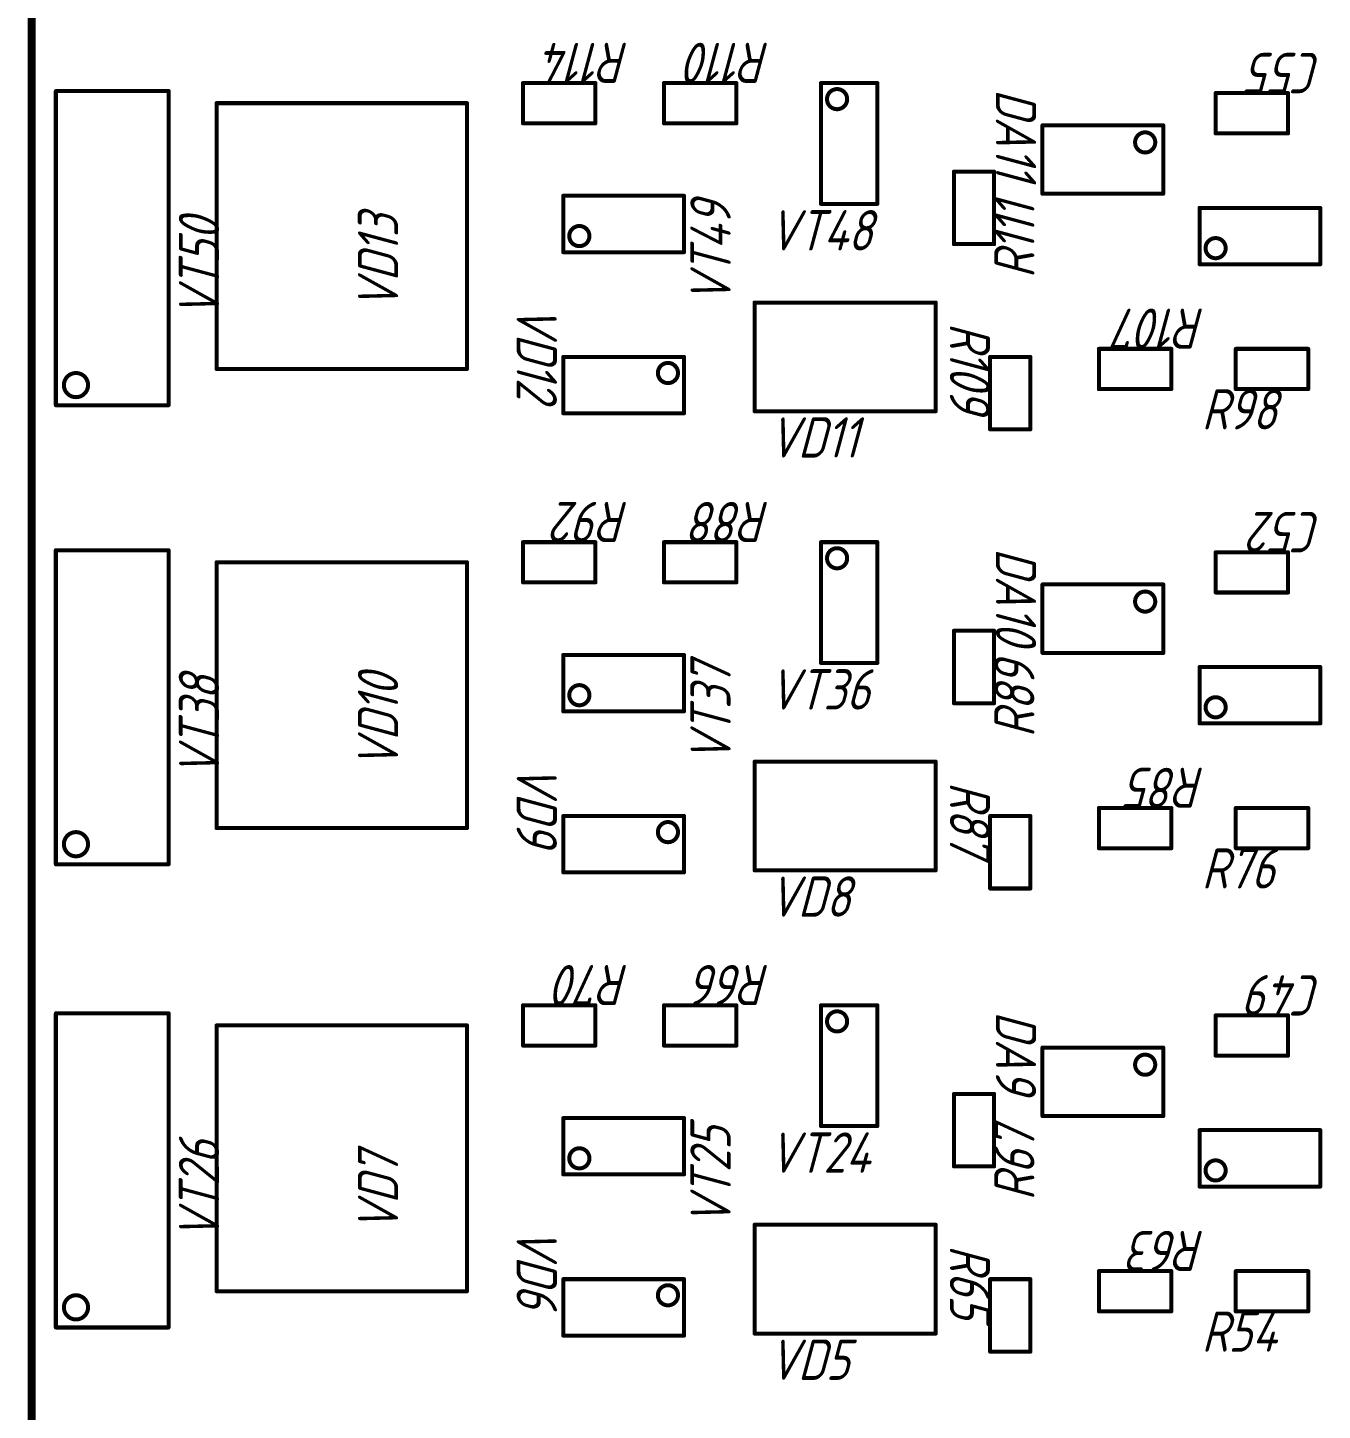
# Model space of a CAD drawing. Header units: millimetres. Extents: x 100 to 205, y 100 to 243.
# Drawn here: x 99.9 to 132.05, y 137.34 to 171.68 of the extents above; entities that cross this region are included whole.
import ezdxf

# ---------------------------------------------------------------- set-up
doc = ezdxf.new("R2010")
doc.units = ezdxf.units.MM
doc.layers.add('Mechanical1', color=6, linetype='Continuous')
doc.layers.add('Mechanical13', color=56, linetype='Continuous')
doc.styles.add('ГОСТ тип А', font='', dxfattribs={"height": 0.2})
doc.styles.get('ГОСТ тип А').set_extended_font_data('ГОСТ тип А', italic=True)

msp = doc.modelspace()

# ---------------------------------------------------------------- linework, layer by layer
at = {"layer": 'Mechanical1', "const_width": 0.2}
msp.add_lwpolyline([(100, 100), (100, 243)], dxfattribs=at)
at = {"layer": 'Mechanical13', "const_width": 0.1}
for points in [[(112.2, 170.3), (114, 170.3)], [(112.2, 169.3), (112.2, 170.3)], [(114, 169.3), (114, 170.3)], [(115.7, 169.3), (115.7, 170.3)], [(115.7, 170.3), (117.5, 170.3)], [(117.5, 169.3), (117.5, 170.3)], [(119.6, 170.3), (121, 170.3)], [(119.6, 167.3), (119.6, 170.3)], [(121, 167.3), (121, 170.3)], [(100.6, 170.1), (103.4, 170.1)], [(100.6, 162.3), (100.6, 170.1)], [(103.4, 162.3), (103.4, 170.1)], [(129.4, 169.05), (129.4, 170.05)], [(129.4, 170.05), (131.2, 170.05)], [(131.2, 169.05), (131.2, 170.05)], [(104.59, 169.8), (110.81, 169.8)], [(104.59, 163.2), (104.59, 169.8)], [(110.81, 163.2), (110.81, 169.8)], [(112.2, 169.3), (114, 169.3)], [(115.7, 169.3), (117.5, 169.3)], [(125.1, 167.55), (125.1, 169.25)], [(125.1, 169.25), (128.1, 169.25)], [(128.1, 167.55), (128.1, 169.25)], [(129.4, 169.05), (131.2, 169.05)], [(122.9, 168.1), (123.9, 168.1)], [(122.9, 166.3), (122.9, 168.1)], [(123.9, 166.3), (123.9, 168.1)], [(113.2, 166.1), (113.2, 167.5)], [(113.2, 167.5), (116.2, 167.5)], [(116.2, 166.1), (116.2, 167.5)], [(125.1, 167.55), (128.1, 167.55)], [(119.6, 167.3), (121, 167.3)], [(129, 167.2), (132, 167.2)], [(129, 165.8), (129, 167.2)], [(132, 165.8), (132, 167.2)], [(122.9, 166.3), (123.9, 166.3)], [(113.2, 166.1), (116.2, 166.1)], [(129, 165.8), (132, 165.8)], [(117.95, 164.85), (122.45, 164.85)], [(117.95, 162.15), (117.95, 164.85)], [(122.45, 162.15), (122.45, 164.85)], [(113.2, 162.1), (113.2, 163.5)], [(113.2, 163.5), (116.2, 163.5)], [(116.2, 162.1), (116.2, 163.5)], [(123.8, 163.5), (124.8, 163.5)], [(123.8, 161.7), (123.8, 163.5)], [(124.8, 161.7), (124.8, 163.5)], [(126.5, 163.7), (128.3, 163.7)], [(126.5, 162.7), (126.5, 163.7)], [(128.3, 162.7), (128.3, 163.7)], [(129.9, 162.7), (129.9, 163.7)], [(129.9, 163.7), (131.7, 163.7)], [(131.7, 162.7), (131.7, 163.7)], [(104.59, 163.2), (110.81, 163.2)], [(126.5, 162.7), (128.3, 162.7)], [(129.9, 162.7), (131.7, 162.7)], [(100.6, 162.3), (103.4, 162.3)], [(113.2, 162.1), (116.2, 162.1)], [(117.95, 162.15), (122.45, 162.15)], [(123.8, 161.7), (124.8, 161.7)], [(100.6, 158.7), (103.4, 158.7)], [(100.6, 150.9), (100.6, 158.7)], [(103.4, 150.9), (103.4, 158.7)], [(112.2, 158.9), (114, 158.9)], [(112.2, 157.9), (112.2, 158.9)], [(114, 157.9), (114, 158.9)], [(115.7, 157.9), (115.7, 158.9)], [(115.7, 158.9), (117.5, 158.9)], [(117.5, 157.9), (117.5, 158.9)], [(119.6, 158.9), (121, 158.9)], [(119.6, 155.9), (119.6, 158.9)], [(121, 155.9), (121, 158.9)], [(129.4, 158.65), (131.2, 158.65)], [(129.4, 157.65), (129.4, 158.65)], [(131.2, 157.65), (131.2, 158.65)], [(104.59, 158.4), (110.81, 158.4)], [(104.59, 151.8), (104.59, 158.4)], [(110.81, 151.8), (110.81, 158.4)], [(112.2, 157.9), (114, 157.9)], [(115.7, 157.9), (117.5, 157.9)], [(125.1, 156.15), (125.1, 157.85)], [(125.1, 157.85), (128.1, 157.85)], [(128.1, 156.15), (128.1, 157.85)], [(129.4, 157.65), (131.2, 157.65)], [(122.9, 156.7), (123.9, 156.7)], [(122.9, 154.9), (122.9, 156.7)], [(123.9, 154.9), (123.9, 156.7)], [(113.2, 156.1), (116.2, 156.1)], [(113.2, 154.7), (113.2, 156.1)], [(116.2, 154.7), (116.2, 156.1)], [(119.6, 155.9), (121, 155.9)], [(125.1, 156.15), (128.1, 156.15)], [(129, 155.8), (132, 155.8)], [(129, 154.4), (129, 155.8)], [(132, 154.4), (132, 155.8)], [(122.9, 154.9), (123.9, 154.9)], [(113.2, 154.7), (116.2, 154.7)], [(129, 154.4), (132, 154.4)], [(117.95, 150.75), (117.95, 153.45)], [(117.95, 153.45), (122.45, 153.45)], [(122.45, 150.75), (122.45, 153.45)], [(113.2, 150.7), (113.2, 152.1)], [(113.2, 152.1), (116.2, 152.1)], [(116.2, 150.7), (116.2, 152.1)], [(123.8, 152.1), (124.8, 152.1)], [(123.8, 150.3), (123.8, 152.1)], [(124.8, 150.3), (124.8, 152.1)], [(126.5, 151.3), (126.5, 152.3)], [(126.5, 152.3), (128.3, 152.3)], [(128.3, 151.3), (128.3, 152.3)], [(129.9, 151.3), (129.9, 152.3)], [(129.9, 152.3), (131.7, 152.3)], [(131.7, 151.3), (131.7, 152.3)], [(104.59, 151.8), (110.81, 151.8)], [(126.5, 151.3), (128.3, 151.3)], [(129.9, 151.3), (131.7, 151.3)], [(100.6, 150.9), (103.4, 150.9)], [(113.2, 150.7), (116.2, 150.7)], [(117.95, 150.75), (122.45, 150.75)], [(123.8, 150.3), (124.8, 150.3)], [(112.2, 147.4), (114, 147.4)], [(112.2, 146.4), (112.2, 147.4)], [(114, 146.4), (114, 147.4)], [(115.7, 146.4), (115.7, 147.4)], [(115.7, 147.4), (117.5, 147.4)], [(117.5, 146.4), (117.5, 147.4)], [(119.6, 147.4), (121, 147.4)], [(119.6, 144.4), (119.6, 147.4)], [(121, 144.4), (121, 147.4)], [(100.6, 147.2), (103.4, 147.2)], [(100.6, 139.4), (100.6, 147.2)], [(103.4, 139.4), (103.4, 147.2)], [(104.59, 146.9), (110.81, 146.9)], [(104.59, 140.3), (104.59, 146.9)], [(110.81, 140.3), (110.81, 146.9)], [(129.4, 146.15), (129.4, 147.15)], [(129.4, 147.15), (131.2, 147.15)], [(131.2, 146.15), (131.2, 147.15)], [(112.2, 146.4), (114, 146.4)], [(115.7, 146.4), (117.5, 146.4)], [(125.1, 144.65), (125.1, 146.35)], [(125.1, 146.35), (128.1, 146.35)], [(128.1, 144.65), (128.1, 146.35)], [(129.4, 146.15), (131.2, 146.15)], [(122.9, 145.2), (123.9, 145.2)], [(122.9, 143.4), (122.9, 145.2)], [(123.9, 143.4), (123.9, 145.2)], [(113.2, 143.2), (113.2, 144.6)], [(113.2, 144.6), (116.2, 144.6)], [(116.2, 143.2), (116.2, 144.6)], [(125.1, 144.65), (128.1, 144.65)], [(119.6, 144.4), (121, 144.4)], [(129, 144.3), (132, 144.3)], [(129, 142.9), (129, 144.3)], [(132, 142.9), (132, 144.3)], [(113.2, 143.2), (116.2, 143.2)], [(122.9, 143.4), (123.9, 143.4)], [(129, 142.9), (132, 142.9)], [(117.95, 141.95), (122.45, 141.95)], [(117.95, 139.25), (117.95, 141.95)], [(122.45, 139.25), (122.45, 141.95)], [(126.5, 139.8), (126.5, 140.8)], [(126.5, 140.8), (128.3, 140.8)], [(128.3, 139.8), (128.3, 140.8)], [(129.9, 139.8), (129.9, 140.8)], [(129.9, 140.8), (131.7, 140.8)], [(131.7, 139.8), (131.7, 140.8)], [(113.2, 139.2), (113.2, 140.6)], [(113.2, 140.6), (116.2, 140.6)], [(116.2, 139.2), (116.2, 140.6)], [(123.8, 138.8), (123.8, 140.6)], [(123.8, 140.6), (124.8, 140.6)], [(124.8, 138.8), (124.8, 140.6)], [(104.59, 140.3), (110.81, 140.3)], [(126.5, 139.8), (128.3, 139.8)], [(129.9, 139.8), (131.7, 139.8)], [(100.6, 139.4), (103.4, 139.4)], [(113.2, 139.2), (116.2, 139.2)], [(117.95, 139.25), (122.45, 139.25)], [(123.8, 138.8), (124.8, 138.8)]]:
    msp.add_lwpolyline(points, dxfattribs=at)
at = {"layer": 'Mechanical13'}
for points, const_width in [([(112.175, 170.3, 1), (112.225, 170.3, 1)], 0.05), ([(112.175, 170.3, 1), (112.225, 170.3, 1)], 0.05), ([(113.975, 170.3, 1), (114.025, 170.3, 1)], 0.05), ([(113.975, 170.3, 1), (114.025, 170.3, 1)], 0.05), ([(115.675, 170.3, 1), (115.725, 170.3, 1)], 0.05), ([(115.675, 170.3, 1), (115.725, 170.3, 1)], 0.05), ([(117.475, 170.3, 1), (117.525, 170.3, 1)], 0.05), ([(117.475, 170.3, 1), (117.525, 170.3, 1)], 0.05), ([(119.575, 170.3, 1), (119.625, 170.3, 1)], 0.05), ([(119.575, 170.3, 1), (119.625, 170.3, 1)], 0.05), ([(120.975, 170.3, 1), (121.025, 170.3, 1)], 0.05), ([(120.975, 170.3, 1), (121.025, 170.3, 1)], 0.05), ([(100.575, 170.1, 1), (100.625, 170.1, 1)], 0.05), ([(100.575, 170.1, 1), (100.625, 170.1, 1)], 0.05), ([(103.375, 170.1, 1), (103.425, 170.1, 1)], 0.05), ([(103.375, 170.1, 1), (103.425, 170.1, 1)], 0.05), ([(120.25, 169.9, 1), (119.75, 169.9, 1)], 0.1), ([(119.725, 169.9, 1), (119.775, 169.9, 1)], 0.05), ([(120.225, 169.9, 1), (120.275, 169.9, 1)], 0.05), ([(129.375, 170.05, 1), (129.425, 170.05, 1)], 0.05), ([(129.375, 170.05, 1), (129.425, 170.05, 1)], 0.05), ([(131.175, 170.05, 1), (131.225, 170.05, 1)], 0.05), ([(131.175, 170.05, 1), (131.225, 170.05, 1)], 0.05), ([(104.565, 169.8, 1), (104.615, 169.8, 1)], 0.05), ([(104.565, 169.8, 1), (104.615, 169.8, 1)], 0.05), ([(110.785, 169.8, 1), (110.835, 169.8, 1)], 0.05), ([(110.785, 169.8, 1), (110.835, 169.8, 1)], 0.05), ([(112.175, 169.3, 1), (112.225, 169.3, 1)], 0.05), ([(112.175, 169.3, 1), (112.225, 169.3, 1)], 0.05), ([(113.975, 169.3, 1), (114.025, 169.3, 1)], 0.05), ([(113.975, 169.3, 1), (114.025, 169.3, 1)], 0.05), ([(115.675, 169.3, 1), (115.725, 169.3, 1)], 0.05), ([(115.675, 169.3, 1), (115.725, 169.3, 1)], 0.05), ([(117.475, 169.3, 1), (117.525, 169.3, 1)], 0.05), ([(117.475, 169.3, 1), (117.525, 169.3, 1)], 0.05), ([(125.075, 169.25, 1), (125.125, 169.25, 1)], 0.05), ([(125.075, 169.25, 1), (125.125, 169.25, 1)], 0.05), ([(128.075, 169.25, 1), (128.125, 169.25, 1)], 0.05), ([(128.075, 169.25, 1), (128.125, 169.25, 1)], 0.05), ([(127.9, 168.825, 1), (127.4, 168.825, 1)], 0.1), ([(129.375, 169.05, 1), (129.425, 169.05, 1)], 0.05), ([(129.375, 169.05, 1), (129.425, 169.05, 1)], 0.05), ([(131.175, 169.05, 1), (131.225, 169.05, 1)], 0.05), ([(131.175, 169.05, 1), (131.225, 169.05, 1)], 0.05), ([(127.375, 168.825, 1), (127.425, 168.825, 1)], 0.05), ([(127.875, 168.825, 1), (127.925, 168.825, 1)], 0.05), ([(122.875, 168.1, 1), (122.925, 168.1, 1)], 0.05), ([(122.875, 168.1, 1), (122.925, 168.1, 1)], 0.05), ([(123.875, 168.1, 1), (123.925, 168.1, 1)], 0.05), ([(123.875, 168.1, 1), (123.925, 168.1, 1)], 0.05), ([(113.175, 167.5, 1), (113.225, 167.5, 1)], 0.05), ([(113.175, 167.5, 1), (113.225, 167.5, 1)], 0.05), ([(116.175, 167.5, 1), (116.225, 167.5, 1)], 0.05), ([(116.175, 167.5, 1), (116.225, 167.5, 1)], 0.05), ([(125.075, 167.55, 1), (125.125, 167.55, 1)], 0.05), ([(125.075, 167.55, 1), (125.125, 167.55, 1)], 0.05), ([(128.075, 167.55, 1), (128.125, 167.55, 1)], 0.05), ([(128.075, 167.55, 1), (128.125, 167.55, 1)], 0.05), ([(119.575, 167.3, 1), (119.625, 167.3, 1)], 0.05), ([(119.575, 167.3, 1), (119.625, 167.3, 1)], 0.05), ([(120.975, 167.3, 1), (121.025, 167.3, 1)], 0.05), ([(120.975, 167.3, 1), (121.025, 167.3, 1)], 0.05), ([(128.975, 167.2, 1), (129.025, 167.2, 1)], 0.05), ([(128.975, 167.2, 1), (129.025, 167.2, 1)], 0.05), ([(131.975, 167.2, 1), (132.025, 167.2, 1)], 0.05), ([(131.975, 167.2, 1), (132.025, 167.2, 1)], 0.05), ([(113.85, 166.5, 1), (113.35, 166.5, 1)], 0.1), ([(113.325, 166.5, 1), (113.375, 166.5, 1)], 0.05), ([(113.825, 166.5, 1), (113.875, 166.5, 1)], 0.05), ([(122.875, 166.3, 1), (122.925, 166.3, 1)], 0.05), ([(122.875, 166.3, 1), (122.925, 166.3, 1)], 0.05), ([(123.875, 166.3, 1), (123.925, 166.3, 1)], 0.05), ([(123.875, 166.3, 1), (123.925, 166.3, 1)], 0.05), ([(129.65, 166.2, 1), (129.15, 166.2, 1)], 0.1), ([(129.125, 166.2, 1), (129.175, 166.2, 1)], 0.05), ([(129.625, 166.2, 1), (129.675, 166.2, 1)], 0.05), ([(113.175, 166.1, 1), (113.225, 166.1, 1)], 0.05), ([(113.175, 166.1, 1), (113.225, 166.1, 1)], 0.05), ([(116.175, 166.1, 1), (116.225, 166.1, 1)], 0.05), ([(116.175, 166.1, 1), (116.225, 166.1, 1)], 0.05), ([(128.975, 165.8, 1), (129.025, 165.8, 1)], 0.05), ([(128.975, 165.8, 1), (129.025, 165.8, 1)], 0.05), ([(131.975, 165.8, 1), (132.025, 165.8, 1)], 0.05), ([(131.975, 165.8, 1), (132.025, 165.8, 1)], 0.05), ([(117.925, 164.85, 1), (117.975, 164.85, 1)], 0.05), ([(117.925, 164.85, 1), (117.975, 164.85, 1)], 0.05), ([(122.425, 164.85, 1), (122.475, 164.85, 1)], 0.05), ([(122.425, 164.85, 1), (122.475, 164.85, 1)], 0.05), ([(113.175, 163.5, 1), (113.225, 163.5, 1)], 0.05), ([(113.175, 163.5, 1), (113.225, 163.5, 1)], 0.05), ([(116.175, 163.5, 1), (116.225, 163.5, 1)], 0.05), ([(116.175, 163.5, 1), (116.225, 163.5, 1)], 0.05), ([(123.775, 163.5, 1), (123.825, 163.5, 1)], 0.05), ([(123.775, 163.5, 1), (123.825, 163.5, 1)], 0.05), ([(124.775, 163.5, 1), (124.825, 163.5, 1)], 0.05), ([(124.775, 163.5, 1), (124.825, 163.5, 1)], 0.05), ([(126.475, 163.7, 1), (126.525, 163.7, 1)], 0.05), ([(126.475, 163.7, 1), (126.525, 163.7, 1)], 0.05), ([(128.275, 163.7, 1), (128.325, 163.7, 1)], 0.05), ([(128.275, 163.7, 1), (128.325, 163.7, 1)], 0.05), ([(129.875, 163.7, 1), (129.925, 163.7, 1)], 0.05), ([(129.875, 163.7, 1), (129.925, 163.7, 1)], 0.05), ([(131.675, 163.7, 1), (131.725, 163.7, 1)], 0.05), ([(131.675, 163.7, 1), (131.725, 163.7, 1)], 0.05), ([(101.4, 162.8, 1), (100.8, 162.8, 1)], 0.1), ([(104.565, 163.2, 1), (104.615, 163.2, 1)], 0.05), ([(104.565, 163.2, 1), (104.615, 163.2, 1)], 0.05), ([(110.785, 163.2, 1), (110.835, 163.2, 1)], 0.05), ([(110.785, 163.2, 1), (110.835, 163.2, 1)], 0.05), ([(116.05, 163.1, 1), (115.55, 163.1, 1)], 0.1), ([(115.525, 163.1, 1), (115.575, 163.1, 1)], 0.05), ([(116.025, 163.1, 1), (116.075, 163.1, 1)], 0.05), ([(100.775, 162.8, 1), (100.825, 162.8, 1)], 0.05), ([(101.375, 162.8, 1), (101.425, 162.8, 1)], 0.05), ([(126.475, 162.7, 1), (126.525, 162.7, 1)], 0.05), ([(126.475, 162.7, 1), (126.525, 162.7, 1)], 0.05), ([(128.275, 162.7, 1), (128.325, 162.7, 1)], 0.05), ([(128.275, 162.7, 1), (128.325, 162.7, 1)], 0.05), ([(129.875, 162.7, 1), (129.925, 162.7, 1)], 0.05), ([(129.875, 162.7, 1), (129.925, 162.7, 1)], 0.05), ([(131.675, 162.7, 1), (131.725, 162.7, 1)], 0.05), ([(131.675, 162.7, 1), (131.725, 162.7, 1)], 0.05), ([(100.575, 162.3, 1), (100.625, 162.3, 1)], 0.05), ([(100.575, 162.3, 1), (100.625, 162.3, 1)], 0.05), ([(103.375, 162.3, 1), (103.425, 162.3, 1)], 0.05), ([(103.375, 162.3, 1), (103.425, 162.3, 1)], 0.05), ([(113.175, 162.1, 1), (113.225, 162.1, 1)], 0.05), ([(113.175, 162.1, 1), (113.225, 162.1, 1)], 0.05), ([(116.175, 162.1, 1), (116.225, 162.1, 1)], 0.05), ([(116.175, 162.1, 1), (116.225, 162.1, 1)], 0.05), ([(117.925, 162.15, 1), (117.975, 162.15, 1)], 0.05), ([(117.925, 162.15, 1), (117.975, 162.15, 1)], 0.05), ([(122.425, 162.15, 1), (122.475, 162.15, 1)], 0.05), ([(122.425, 162.15, 1), (122.475, 162.15, 1)], 0.05), ([(123.775, 161.7, 1), (123.825, 161.7, 1)], 0.05), ([(123.775, 161.7, 1), (123.825, 161.7, 1)], 0.05), ([(124.775, 161.7, 1), (124.825, 161.7, 1)], 0.05), ([(124.775, 161.7, 1), (124.825, 161.7, 1)], 0.05), ([(100.575, 158.7, 1), (100.625, 158.7, 1)], 0.05), ([(100.575, 158.7, 1), (100.625, 158.7, 1)], 0.05), ([(103.375, 158.7, 1), (103.425, 158.7, 1)], 0.05), ([(103.375, 158.7, 1), (103.425, 158.7, 1)], 0.05), ([(112.175, 158.9, 1), (112.225, 158.9, 1)], 0.05), ([(112.175, 158.9, 1), (112.225, 158.9, 1)], 0.05), ([(113.975, 158.9, 1), (114.025, 158.9, 1)], 0.05), ([(113.975, 158.9, 1), (114.025, 158.9, 1)], 0.05), ([(115.675, 158.9, 1), (115.725, 158.9, 1)], 0.05), ([(115.675, 158.9, 1), (115.725, 158.9, 1)], 0.05), ([(117.475, 158.9, 1), (117.525, 158.9, 1)], 0.05), ([(117.475, 158.9, 1), (117.525, 158.9, 1)], 0.05), ([(119.575, 158.9, 1), (119.625, 158.9, 1)], 0.05), ([(119.575, 158.9, 1), (119.625, 158.9, 1)], 0.05), ([(120.25, 158.5, 1), (119.75, 158.5, 1)], 0.1), ([(120.975, 158.9, 1), (121.025, 158.9, 1)], 0.05), ([(120.975, 158.9, 1), (121.025, 158.9, 1)], 0.05), ([(129.375, 158.65, 1), (129.425, 158.65, 1)], 0.05), ([(129.375, 158.65, 1), (129.425, 158.65, 1)], 0.05), ([(131.175, 158.65, 1), (131.225, 158.65, 1)], 0.05), ([(131.175, 158.65, 1), (131.225, 158.65, 1)], 0.05), ([(104.565, 158.4, 1), (104.615, 158.4, 1)], 0.05), ([(104.565, 158.4, 1), (104.615, 158.4, 1)], 0.05), ([(110.785, 158.4, 1), (110.835, 158.4, 1)], 0.05), ([(110.785, 158.4, 1), (110.835, 158.4, 1)], 0.05), ([(119.725, 158.5, 1), (119.775, 158.5, 1)], 0.05), ([(120.225, 158.5, 1), (120.275, 158.5, 1)], 0.05), ([(112.175, 157.9, 1), (112.225, 157.9, 1)], 0.05), ([(112.175, 157.9, 1), (112.225, 157.9, 1)], 0.05), ([(113.975, 157.9, 1), (114.025, 157.9, 1)], 0.05), ([(113.975, 157.9, 1), (114.025, 157.9, 1)], 0.05), ([(115.675, 157.9, 1), (115.725, 157.9, 1)], 0.05), ([(115.675, 157.9, 1), (115.725, 157.9, 1)], 0.05), ([(117.475, 157.9, 1), (117.525, 157.9, 1)], 0.05), ([(117.475, 157.9, 1), (117.525, 157.9, 1)], 0.05), ([(125.075, 157.85, 1), (125.125, 157.85, 1)], 0.05), ([(125.075, 157.85, 1), (125.125, 157.85, 1)], 0.05), ([(127.9, 157.425, 1), (127.4, 157.425, 1)], 0.1), ([(128.075, 157.85, 1), (128.125, 157.85, 1)], 0.05), ([(128.075, 157.85, 1), (128.125, 157.85, 1)], 0.05), ([(129.375, 157.65, 1), (129.425, 157.65, 1)], 0.05), ([(129.375, 157.65, 1), (129.425, 157.65, 1)], 0.05), ([(131.175, 157.65, 1), (131.225, 157.65, 1)], 0.05), ([(131.175, 157.65, 1), (131.225, 157.65, 1)], 0.05), ([(127.375, 157.425, 1), (127.425, 157.425, 1)], 0.05), ([(127.875, 157.425, 1), (127.925, 157.425, 1)], 0.05), ([(122.875, 156.7, 1), (122.925, 156.7, 1)], 0.05), ([(122.875, 156.7, 1), (122.925, 156.7, 1)], 0.05), ([(123.875, 156.7, 1), (123.925, 156.7, 1)], 0.05), ([(123.875, 156.7, 1), (123.925, 156.7, 1)], 0.05), ([(113.175, 156.1, 1), (113.225, 156.1, 1)], 0.05), ([(113.175, 156.1, 1), (113.225, 156.1, 1)], 0.05), ([(116.175, 156.1, 1), (116.225, 156.1, 1)], 0.05), ([(116.175, 156.1, 1), (116.225, 156.1, 1)], 0.05), ([(119.575, 155.9, 1), (119.625, 155.9, 1)], 0.05), ([(119.575, 155.9, 1), (119.625, 155.9, 1)], 0.05), ([(120.975, 155.9, 1), (121.025, 155.9, 1)], 0.05), ([(120.975, 155.9, 1), (121.025, 155.9, 1)], 0.05), ([(125.075, 156.15, 1), (125.125, 156.15, 1)], 0.05), ([(125.075, 156.15, 1), (125.125, 156.15, 1)], 0.05), ([(128.075, 156.15, 1), (128.125, 156.15, 1)], 0.05), ([(128.075, 156.15, 1), (128.125, 156.15, 1)], 0.05), ([(128.975, 155.8, 1), (129.025, 155.8, 1)], 0.05), ([(128.975, 155.8, 1), (129.025, 155.8, 1)], 0.05), ([(131.975, 155.8, 1), (132.025, 155.8, 1)], 0.05), ([(131.975, 155.8, 1), (132.025, 155.8, 1)], 0.05), ([(113.85, 155.1, 1), (113.35, 155.1, 1)], 0.1), ([(113.325, 155.1, 1), (113.375, 155.1, 1)], 0.05), ([(113.825, 155.1, 1), (113.875, 155.1, 1)], 0.05), ([(122.875, 154.9, 1), (122.925, 154.9, 1)], 0.05), ([(122.875, 154.9, 1), (122.925, 154.9, 1)], 0.05), ([(123.875, 154.9, 1), (123.925, 154.9, 1)], 0.05), ([(123.875, 154.9, 1), (123.925, 154.9, 1)], 0.05), ([(129.65, 154.8, 1), (129.15, 154.8, 1)], 0.1), ([(129.125, 154.8, 1), (129.175, 154.8, 1)], 0.05), ([(129.625, 154.8, 1), (129.675, 154.8, 1)], 0.05), ([(113.175, 154.7, 1), (113.225, 154.7, 1)], 0.05), ([(113.175, 154.7, 1), (113.225, 154.7, 1)], 0.05), ([(116.175, 154.7, 1), (116.225, 154.7, 1)], 0.05), ([(116.175, 154.7, 1), (116.225, 154.7, 1)], 0.05), ([(128.975, 154.4, 1), (129.025, 154.4, 1)], 0.05), ([(128.975, 154.4, 1), (129.025, 154.4, 1)], 0.05), ([(131.975, 154.4, 1), (132.025, 154.4, 1)], 0.05), ([(131.975, 154.4, 1), (132.025, 154.4, 1)], 0.05), ([(117.925, 153.45, 1), (117.975, 153.45, 1)], 0.05), ([(117.925, 153.45, 1), (117.975, 153.45, 1)], 0.05), ([(122.425, 153.45, 1), (122.475, 153.45, 1)], 0.05), ([(122.425, 153.45, 1), (122.475, 153.45, 1)], 0.05), ([(113.175, 152.1, 1), (113.225, 152.1, 1)], 0.05), ([(113.175, 152.1, 1), (113.225, 152.1, 1)], 0.05), ([(116.175, 152.1, 1), (116.225, 152.1, 1)], 0.05), ([(116.175, 152.1, 1), (116.225, 152.1, 1)], 0.05), ([(123.775, 152.1, 1), (123.825, 152.1, 1)], 0.05), ([(123.775, 152.1, 1), (123.825, 152.1, 1)], 0.05), ([(124.775, 152.1, 1), (124.825, 152.1, 1)], 0.05), ([(124.775, 152.1, 1), (124.825, 152.1, 1)], 0.05), ([(126.475, 152.3, 1), (126.525, 152.3, 1)], 0.05), ([(126.475, 152.3, 1), (126.525, 152.3, 1)], 0.05), ([(128.275, 152.3, 1), (128.325, 152.3, 1)], 0.05), ([(128.275, 152.3, 1), (128.325, 152.3, 1)], 0.05), ([(129.875, 152.3, 1), (129.925, 152.3, 1)], 0.05), ([(129.875, 152.3, 1), (129.925, 152.3, 1)], 0.05), ([(131.675, 152.3, 1), (131.725, 152.3, 1)], 0.05), ([(131.675, 152.3, 1), (131.725, 152.3, 1)], 0.05), ([(101.4, 151.4, 1), (100.8, 151.4, 1)], 0.1), ([(104.565, 151.8, 1), (104.615, 151.8, 1)], 0.05), ([(104.565, 151.8, 1), (104.615, 151.8, 1)], 0.05), ([(110.785, 151.8, 1), (110.835, 151.8, 1)], 0.05), ([(110.785, 151.8, 1), (110.835, 151.8, 1)], 0.05), ([(116.05, 151.7, 1), (115.55, 151.7, 1)], 0.1), ([(115.525, 151.7, 1), (115.575, 151.7, 1)], 0.05), ([(116.025, 151.7, 1), (116.075, 151.7, 1)], 0.05), ([(100.775, 151.4, 1), (100.825, 151.4, 1)], 0.05), ([(101.375, 151.4, 1), (101.425, 151.4, 1)], 0.05), ([(126.475, 151.3, 1), (126.525, 151.3, 1)], 0.05), ([(126.475, 151.3, 1), (126.525, 151.3, 1)], 0.05), ([(128.275, 151.3, 1), (128.325, 151.3, 1)], 0.05), ([(128.275, 151.3, 1), (128.325, 151.3, 1)], 0.05), ([(129.875, 151.3, 1), (129.925, 151.3, 1)], 0.05), ([(129.875, 151.3, 1), (129.925, 151.3, 1)], 0.05), ([(131.675, 151.3, 1), (131.725, 151.3, 1)], 0.05), ([(131.675, 151.3, 1), (131.725, 151.3, 1)], 0.05), ([(100.575, 150.9, 1), (100.625, 150.9, 1)], 0.05), ([(100.575, 150.9, 1), (100.625, 150.9, 1)], 0.05), ([(103.375, 150.9, 1), (103.425, 150.9, 1)], 0.05), ([(103.375, 150.9, 1), (103.425, 150.9, 1)], 0.05), ([(113.175, 150.7, 1), (113.225, 150.7, 1)], 0.05), ([(113.175, 150.7, 1), (113.225, 150.7, 1)], 0.05), ([(116.175, 150.7, 1), (116.225, 150.7, 1)], 0.05), ([(116.175, 150.7, 1), (116.225, 150.7, 1)], 0.05), ([(117.925, 150.75, 1), (117.975, 150.75, 1)], 0.05), ([(117.925, 150.75, 1), (117.975, 150.75, 1)], 0.05), ([(122.425, 150.75, 1), (122.475, 150.75, 1)], 0.05), ([(122.425, 150.75, 1), (122.475, 150.75, 1)], 0.05), ([(123.775, 150.3, 1), (123.825, 150.3, 1)], 0.05), ([(123.775, 150.3, 1), (123.825, 150.3, 1)], 0.05), ([(124.775, 150.3, 1), (124.825, 150.3, 1)], 0.05), ([(124.775, 150.3, 1), (124.825, 150.3, 1)], 0.05), ([(112.175, 147.4, 1), (112.225, 147.4, 1)], 0.05), ([(112.175, 147.4, 1), (112.225, 147.4, 1)], 0.05), ([(113.975, 147.4, 1), (114.025, 147.4, 1)], 0.05), ([(113.975, 147.4, 1), (114.025, 147.4, 1)], 0.05), ([(115.675, 147.4, 1), (115.725, 147.4, 1)], 0.05), ([(115.675, 147.4, 1), (115.725, 147.4, 1)], 0.05), ([(117.475, 147.4, 1), (117.525, 147.4, 1)], 0.05), ([(117.475, 147.4, 1), (117.525, 147.4, 1)], 0.05), ([(119.575, 147.4, 1), (119.625, 147.4, 1)], 0.05), ([(119.575, 147.4, 1), (119.625, 147.4, 1)], 0.05), ([(120.25, 147, 1), (119.75, 147, 1)], 0.1), ([(120.975, 147.4, 1), (121.025, 147.4, 1)], 0.05), ([(120.975, 147.4, 1), (121.025, 147.4, 1)], 0.05), ([(100.575, 147.2, 1), (100.625, 147.2, 1)], 0.05), ([(100.575, 147.2, 1), (100.625, 147.2, 1)], 0.05), ([(103.375, 147.2, 1), (103.425, 147.2, 1)], 0.05), ([(103.375, 147.2, 1), (103.425, 147.2, 1)], 0.05), ([(104.565, 146.9, 1), (104.615, 146.9, 1)], 0.05), ([(104.565, 146.9, 1), (104.615, 146.9, 1)], 0.05), ([(110.785, 146.9, 1), (110.835, 146.9, 1)], 0.05), ([(110.785, 146.9, 1), (110.835, 146.9, 1)], 0.05), ([(119.725, 147, 1), (119.775, 147, 1)], 0.05), ([(120.225, 147, 1), (120.275, 147, 1)], 0.05), ([(129.375, 147.15, 1), (129.425, 147.15, 1)], 0.05), ([(129.375, 147.15, 1), (129.425, 147.15, 1)], 0.05), ([(131.175, 147.15, 1), (131.225, 147.15, 1)], 0.05), ([(131.175, 147.15, 1), (131.225, 147.15, 1)], 0.05), ([(112.175, 146.4, 1), (112.225, 146.4, 1)], 0.05), ([(112.175, 146.4, 1), (112.225, 146.4, 1)], 0.05), ([(113.975, 146.4, 1), (114.025, 146.4, 1)], 0.05), ([(113.975, 146.4, 1), (114.025, 146.4, 1)], 0.05), ([(115.675, 146.4, 1), (115.725, 146.4, 1)], 0.05), ([(115.675, 146.4, 1), (115.725, 146.4, 1)], 0.05), ([(117.475, 146.4, 1), (117.525, 146.4, 1)], 0.05), ([(117.475, 146.4, 1), (117.525, 146.4, 1)], 0.05), ([(125.075, 146.35, 1), (125.125, 146.35, 1)], 0.05), ([(125.075, 146.35, 1), (125.125, 146.35, 1)], 0.05), ([(128.075, 146.35, 1), (128.125, 146.35, 1)], 0.05), ([(128.075, 146.35, 1), (128.125, 146.35, 1)], 0.05), ([(127.9, 145.925, 1), (127.4, 145.925, 1)], 0.1), ([(127.375, 145.925, 1), (127.425, 145.925, 1)], 0.05), ([(127.875, 145.925, 1), (127.925, 145.925, 1)], 0.05), ([(129.375, 146.15, 1), (129.425, 146.15, 1)], 0.05), ([(129.375, 146.15, 1), (129.425, 146.15, 1)], 0.05), ([(131.175, 146.15, 1), (131.225, 146.15, 1)], 0.05), ([(131.175, 146.15, 1), (131.225, 146.15, 1)], 0.05), ([(122.875, 145.2, 1), (122.925, 145.2, 1)], 0.05), ([(122.875, 145.2, 1), (122.925, 145.2, 1)], 0.05), ([(123.875, 145.2, 1), (123.925, 145.2, 1)], 0.05), ([(123.875, 145.2, 1), (123.925, 145.2, 1)], 0.05), ([(113.175, 144.6, 1), (113.225, 144.6, 1)], 0.05), ([(113.175, 144.6, 1), (113.225, 144.6, 1)], 0.05), ([(116.175, 144.6, 1), (116.225, 144.6, 1)], 0.05), ([(116.175, 144.6, 1), (116.225, 144.6, 1)], 0.05), ([(125.075, 144.65, 1), (125.125, 144.65, 1)], 0.05), ([(125.075, 144.65, 1), (125.125, 144.65, 1)], 0.05), ([(128.075, 144.65, 1), (128.125, 144.65, 1)], 0.05), ([(128.075, 144.65, 1), (128.125, 144.65, 1)], 0.05), ([(119.575, 144.4, 1), (119.625, 144.4, 1)], 0.05), ([(119.575, 144.4, 1), (119.625, 144.4, 1)], 0.05), ([(120.975, 144.4, 1), (121.025, 144.4, 1)], 0.05), ([(120.975, 144.4, 1), (121.025, 144.4, 1)], 0.05), ([(128.975, 144.3, 1), (129.025, 144.3, 1)], 0.05), ([(128.975, 144.3, 1), (129.025, 144.3, 1)], 0.05), ([(131.975, 144.3, 1), (132.025, 144.3, 1)], 0.05), ([(131.975, 144.3, 1), (132.025, 144.3, 1)], 0.05), ([(113.85, 143.6, 1), (113.35, 143.6, 1)], 0.1), ([(113.325, 143.6, 1), (113.375, 143.6, 1)], 0.05), ([(113.825, 143.6, 1), (113.875, 143.6, 1)], 0.05), ([(129.65, 143.3, 1), (129.15, 143.3, 1)], 0.1), ([(113.175, 143.2, 1), (113.225, 143.2, 1)], 0.05), ([(113.175, 143.2, 1), (113.225, 143.2, 1)], 0.05), ([(116.175, 143.2, 1), (116.225, 143.2, 1)], 0.05), ([(116.175, 143.2, 1), (116.225, 143.2, 1)], 0.05), ([(122.875, 143.4, 1), (122.925, 143.4, 1)], 0.05), ([(122.875, 143.4, 1), (122.925, 143.4, 1)], 0.05), ([(123.875, 143.4, 1), (123.925, 143.4, 1)], 0.05), ([(123.875, 143.4, 1), (123.925, 143.4, 1)], 0.05), ([(129.125, 143.3, 1), (129.175, 143.3, 1)], 0.05), ([(129.625, 143.3, 1), (129.675, 143.3, 1)], 0.05), ([(128.975, 142.9, 1), (129.025, 142.9, 1)], 0.05), ([(128.975, 142.9, 1), (129.025, 142.9, 1)], 0.05), ([(131.975, 142.9, 1), (132.025, 142.9, 1)], 0.05), ([(131.975, 142.9, 1), (132.025, 142.9, 1)], 0.05), ([(117.925, 141.95, 1), (117.975, 141.95, 1)], 0.05), ([(117.925, 141.95, 1), (117.975, 141.95, 1)], 0.05), ([(122.425, 141.95, 1), (122.475, 141.95, 1)], 0.05), ([(122.425, 141.95, 1), (122.475, 141.95, 1)], 0.05), ([(126.475, 140.8, 1), (126.525, 140.8, 1)], 0.05), ([(126.475, 140.8, 1), (126.525, 140.8, 1)], 0.05), ([(128.275, 140.8, 1), (128.325, 140.8, 1)], 0.05), ([(128.275, 140.8, 1), (128.325, 140.8, 1)], 0.05), ([(129.875, 140.8, 1), (129.925, 140.8, 1)], 0.05), ([(129.875, 140.8, 1), (129.925, 140.8, 1)], 0.05), ([(131.675, 140.8, 1), (131.725, 140.8, 1)], 0.05), ([(131.675, 140.8, 1), (131.725, 140.8, 1)], 0.05), ([(113.175, 140.6, 1), (113.225, 140.6, 1)], 0.05), ([(113.175, 140.6, 1), (113.225, 140.6, 1)], 0.05), ([(116.05, 140.2, 1), (115.55, 140.2, 1)], 0.1), ([(116.175, 140.6, 1), (116.225, 140.6, 1)], 0.05), ([(116.175, 140.6, 1), (116.225, 140.6, 1)], 0.05), ([(123.775, 140.6, 1), (123.825, 140.6, 1)], 0.05), ([(123.775, 140.6, 1), (123.825, 140.6, 1)], 0.05), ([(124.775, 140.6, 1), (124.825, 140.6, 1)], 0.05), ([(124.775, 140.6, 1), (124.825, 140.6, 1)], 0.05), ([(101.4, 139.9, 1), (100.8, 139.9, 1)], 0.1), ([(104.565, 140.3, 1), (104.615, 140.3, 1)], 0.05), ([(104.565, 140.3, 1), (104.615, 140.3, 1)], 0.05), ([(110.785, 140.3, 1), (110.835, 140.3, 1)], 0.05), ([(110.785, 140.3, 1), (110.835, 140.3, 1)], 0.05), ([(115.525, 140.2, 1), (115.575, 140.2, 1)], 0.05), ([(116.025, 140.2, 1), (116.075, 140.2, 1)], 0.05), ([(100.775, 139.9, 1), (100.825, 139.9, 1)], 0.05), ([(101.375, 139.9, 1), (101.425, 139.9, 1)], 0.05), ([(126.475, 139.8, 1), (126.525, 139.8, 1)], 0.05), ([(126.475, 139.8, 1), (126.525, 139.8, 1)], 0.05), ([(128.275, 139.8, 1), (128.325, 139.8, 1)], 0.05), ([(128.275, 139.8, 1), (128.325, 139.8, 1)], 0.05), ([(129.875, 139.8, 1), (129.925, 139.8, 1)], 0.05), ([(129.875, 139.8, 1), (129.925, 139.8, 1)], 0.05), ([(131.675, 139.8, 1), (131.725, 139.8, 1)], 0.05), ([(131.675, 139.8, 1), (131.725, 139.8, 1)], 0.05), ([(100.575, 139.4, 1), (100.625, 139.4, 1)], 0.05), ([(100.575, 139.4, 1), (100.625, 139.4, 1)], 0.05), ([(103.375, 139.4, 1), (103.425, 139.4, 1)], 0.05), ([(103.375, 139.4, 1), (103.425, 139.4, 1)], 0.05), ([(113.175, 139.2, 1), (113.225, 139.2, 1)], 0.05), ([(113.175, 139.2, 1), (113.225, 139.2, 1)], 0.05), ([(116.175, 139.2, 1), (116.225, 139.2, 1)], 0.05), ([(116.175, 139.2, 1), (116.225, 139.2, 1)], 0.05), ([(117.925, 139.25, 1), (117.975, 139.25, 1)], 0.05), ([(117.925, 139.25, 1), (117.975, 139.25, 1)], 0.05), ([(122.425, 139.25, 1), (122.475, 139.25, 1)], 0.05), ([(122.425, 139.25, 1), (122.475, 139.25, 1)], 0.05), ([(123.775, 138.8, 1), (123.825, 138.8, 1)], 0.05), ([(123.775, 138.8, 1), (123.825, 138.8, 1)], 0.05), ([(124.775, 138.8, 1), (124.825, 138.8, 1)], 0.05), ([(124.775, 138.8, 1), (124.825, 138.8, 1)], 0.05)]:
    msp.add_lwpolyline(points, format="xyb", close=True, dxfattribs=dict(at, const_width=const_width))

# ---------------------------------------------------------------- texts
at = {"layer": 'Mechanical13', "style": 'ГОСТ тип А'}
for s, rotation, p in [('R114', 180, (114.85, 171.3)), ('R110', 180, (118.35, 171.3)), ('C55', 180, (132.05, 171.05)), ('DA11', 270, (123.943, 170.152)), ('VT49', 90, (117.357, 164.8)), ('R111', 90, (124.9, 165.45)), ('VT50', 90, (104.655, 164.45)), ('VD13', 90, (109.1, 164.65)), ('VD12', 270, (112.043, 164.8)), ('R107', 180, (129.15, 164.7)), ('R109', 270, (122.8, 164.35)), ('R98', 360, (129.05, 161.7)), ('R92', 180, (114.85, 159.9)), ('R88', 180, (118.35, 159.9)), ('C52', 180, (132.05, 159.65)), ('DA10', 270, (123.943, 158.752)), ('VT37', 90, (117.357, 153.4)), ('R89', 90, (124.9, 154.05)), ('VT38', 90, (104.655, 153.05)), ('VD10', 90, (109.1, 153.25)), ('R85', 180, (129.15, 153.3)), ('VD9', 270, (112.043, 153.4)), ('R87', 270, (122.8, 152.95)), ('R76', 360, (129.05, 150.3)), ('R70', 180, (114.85, 148.4)), ('R66', 180, (118.35, 148.4)), ('C49', 180, (132.05, 148.15)), ('DA9', 270, (123.943, 147.252)), ('VT25', 90, (117.357, 141.9)), ('R67', 90, (124.9, 142.55)), ('VT26', 90, (104.655, 141.55)), ('VD7', 90, (109.1, 141.75)), ('R63', 180, (129.15, 141.8)), ('VD6', 270, (112.043, 141.9)), ('R65', 270, (122.8, 141.45)), ('R54', 360, (129.05, 138.8))]:
    msp.add_text(s, height=1, rotation=rotation, dxfattribs=at).set_placement(p)
for s, p in [('VT48', (118.3, 166.143)), ('VD11', (118.3, 161)), ('VT36', (118.3, 154.743)), ('VD8', (118.3, 149.6)), ('VT24', (118.3, 143.243)), ('VD5', (118.3, 138.1))]:
    msp.add_text(s, height=1, dxfattribs=at).set_placement(p)

doc.saveas('drawing.dxf')
